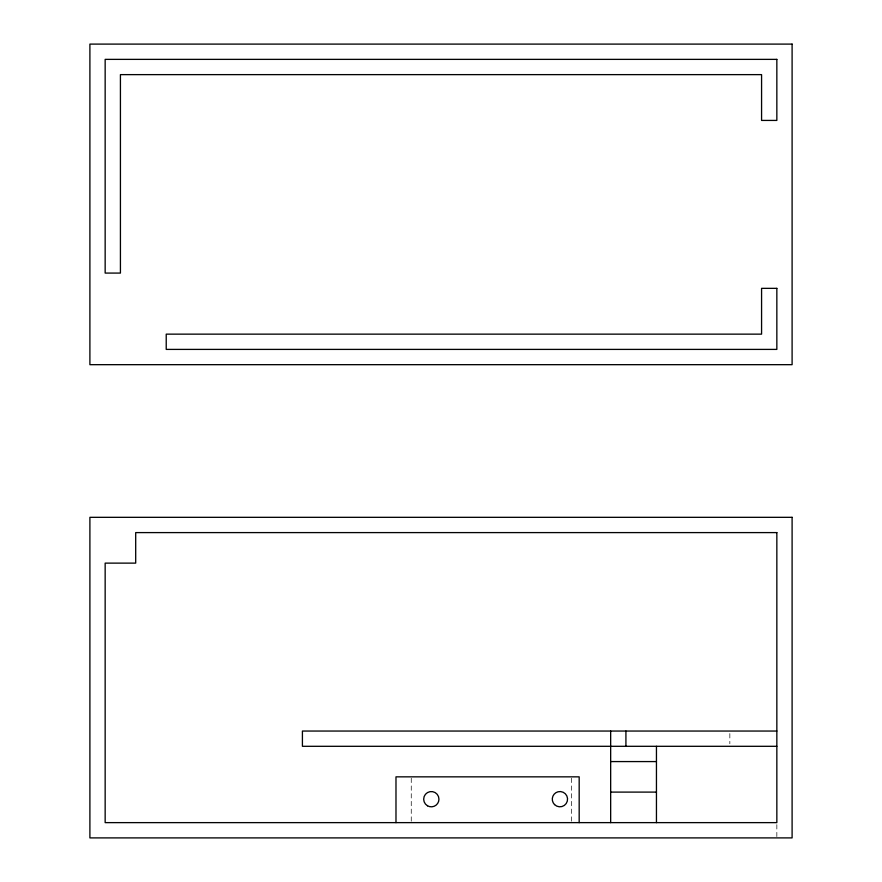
<?xml version="1.0" encoding="UTF-8"?>
<svg xmlns="http://www.w3.org/2000/svg" width="882" height="882" viewBox="0 0 882 882"><rect width="100%" height="100%" fill="white"/><g stroke="black" fill="none" stroke-linecap="round" stroke-linejoin="round"><path stroke-width="0.66" stroke-dasharray="4.41 3.31" d="M776.844 824.626L776.844 836.577M729.844 733.581L729.844 743.769M571.536 778.189L571.536 822.63M411.255 778.189L411.255 822.63"/><path stroke-width="1.32" d="M776.844 731.046L302.416 731.046L302.416 746.304L776.844 746.304M610.664 761.574L656.451 761.574M610.664 792.102L656.451 792.102M656.451 746.304L656.451 822.63M625.922 731.046L625.922 746.304M610.664 731.046L610.664 822.63M579.176 822.63L579.176 776.844L395.985 776.844L395.985 822.63M792.102 44.1L89.898 44.1L89.898 364.674L792.102 364.674L792.102 44.1M776.844 59.37L105.156 59.37L105.156 273.078L120.426 273.078L120.426 74.628L761.574 74.628L761.574 120.426L776.844 120.426L776.844 59.37M776.844 288.348L761.574 288.348L761.574 334.146L166.224 334.146L166.224 349.404L776.844 349.404L776.844 288.348M792.102 517.326L89.898 517.326L89.898 837.9L792.102 837.9L792.102 517.326M776.844 532.596L135.696 532.596L135.696 563.124L105.156 563.124L105.156 822.63L776.844 822.63L776.844 532.596M554.535 804.582A7.629 7.629 0 0 0 567.302 801.154A7.629 7.629 0 0 0 557.953 791.804A7.629 7.629 0 0 0 554.535 804.582M427.494 805.795A7.629 7.629 0 0 0 438.949 799.18A7.629 7.629 0 0 0 427.494 792.576A7.629 7.629 0 0 0 427.494 805.795"/></g></svg>
